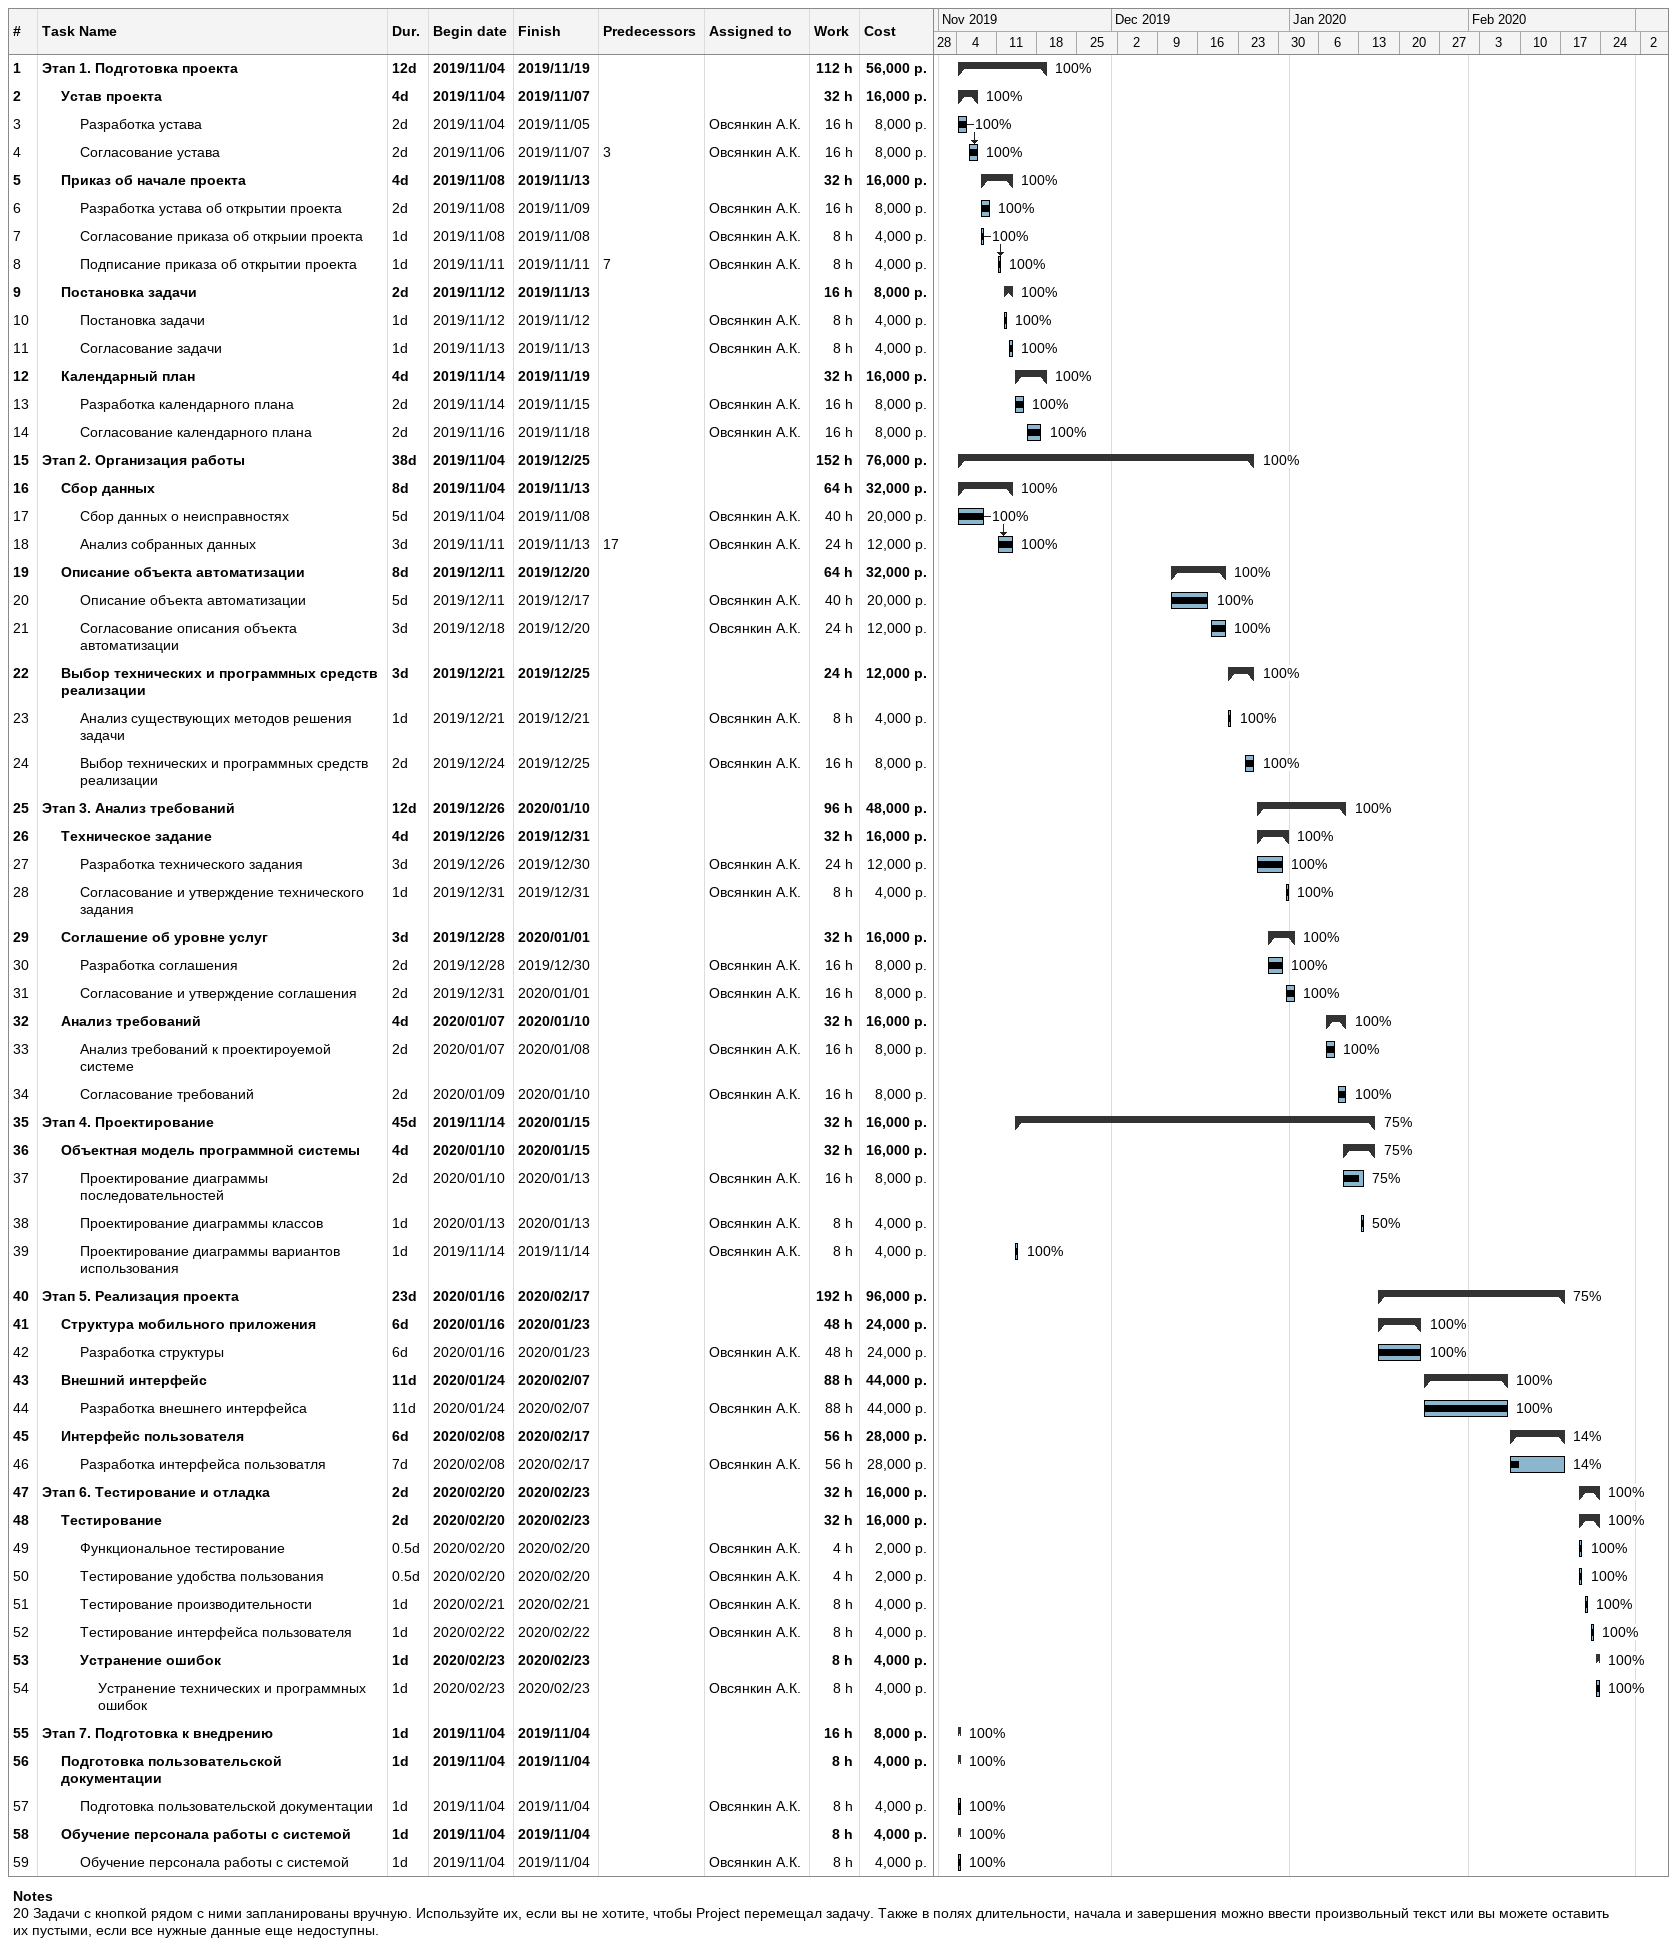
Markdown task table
| ID | Level | Task | Duration | Start | Finish | Predecessors | Resources | % complete | Work (h) | Cost (р.) |
|---|---|---|---|---|---|---|---|---|---|---|
| 1 | 1 | **Этап 1. Подготовка проекта** | 12d | 2019-11-04 | 2019-11-19 |  |  | 100 | 112 | 56000 |
| 2 | 2 | **Устав проекта** | 4d | 2019-11-04 | 2019-11-07 |  |  | 100 | 32 | 16000 |
| 3 | 3 | Разработка устава | 2d | 2019-11-04 | 2019-11-05 |  | Овсянкин А.К. | 100 | 16 | 8000 |
| 4 | 3 | Согласование устава | 2d | 2019-11-06 | 2019-11-07 | 3 | Овсянкин А.К. | 100 | 16 | 8000 |
| 5 | 2 | **Приказ об начале проекта** | 4d | 2019-11-08 | 2019-11-13 |  |  | 100 | 32 | 16000 |
| 6 | 3 | Разработка устава об открытии проекта | 2d | 2019-11-08 | 2019-11-09 |  | Овсянкин А.К. | 100 | 16 | 8000 |
| 7 | 3 | Согласование приказа об открыии проекта | 1d | 2019-11-08 | 2019-11-08 |  | Овсянкин А.К. | 100 | 8 | 4000 |
| 8 | 3 | Подписание приказа об открытии проекта | 1d | 2019-11-11 | 2019-11-11 | 7 | Овсянкин А.К. | 100 | 8 | 4000 |
| 9 | 2 | **Постановка задачи** | 2d | 2019-11-12 | 2019-11-13 |  |  | 100 | 16 | 8000 |
| 10 | 3 | Постановка задачи | 1d | 2019-11-12 | 2019-11-12 |  | Овсянкин А.К. | 100 | 8 | 4000 |
| 11 | 3 | Согласование задачи | 1d | 2019-11-13 | 2019-11-13 |  | Овсянкин А.К. | 100 | 8 | 4000 |
| 12 | 2 | **Календарный план** | 4d | 2019-11-14 | 2019-11-19 |  |  | 100 | 32 | 16000 |
| 13 | 3 | Разработка календарного плана | 2d | 2019-11-14 | 2019-11-15 |  | Овсянкин А.К. | 100 | 16 | 8000 |
| 14 | 3 | Согласование календарного плана | 2d | 2019-11-16 | 2019-11-18 |  | Овсянкин А.К. | 100 | 16 | 8000 |
| 15 | 1 | **Этап 2. Организация работы** | 38d | 2019-11-04 | 2019-12-25 |  |  | 100 | 152 | 76000 |
| 16 | 2 | **Сбор данных** | 8d | 2019-11-04 | 2019-11-13 |  |  | 100 | 64 | 32000 |
| 17 | 3 | Сбор данных о неисправностях | 5d | 2019-11-04 | 2019-11-08 |  | Овсянкин А.К. | 100 | 40 | 20000 |
| 18 | 3 | Анализ собранных данных | 3d | 2019-11-11 | 2019-11-13 | 17 | Овсянкин А.К. | 100 | 24 | 12000 |
| 19 | 2 | **Описание объекта автоматизации** | 8d | 2019-12-11 | 2019-12-20 |  |  | 100 | 64 | 32000 |
| 20 | 3 | Описание объекта автоматизации | 5d | 2019-12-11 | 2019-12-17 |  | Овсянкин А.К. | 100 | 40 | 20000 |
| 21 | 3 | Согласование описания объекта автоматизации | 3d | 2019-12-18 | 2019-12-20 |  | Овсянкин А.К. | 100 | 24 | 12000 |
| 22 | 2 | **Выбор технических и программных средств реализации** | 3d | 2019-12-21 | 2019-12-25 |  |  | 100 | 24 | 12000 |
| 23 | 3 | Анализ существующих методов решения задачи | 1d | 2019-12-21 | 2019-12-21 |  | Овсянкин А.К. | 100 | 8 | 4000 |
| 24 | 3 | Выбор технических и программных средств реализации | 2d | 2019-12-24 | 2019-12-25 |  | Овсянкин А.К. | 100 | 16 | 8000 |
| 25 | 1 | **Этап 3. Анализ требований** | 12d | 2019-12-26 | 2020-01-10 |  |  | 100 | 96 | 48000 |
| 26 | 2 | **Техническое задание** | 4d | 2019-12-26 | 2019-12-31 |  |  | 100 | 32 | 16000 |
| 27 | 3 | Разработка технического задания | 3d | 2019-12-26 | 2019-12-30 |  | Овсянкин А.К. | 100 | 24 | 12000 |
| 28 | 3 | Согласование и утверждение технического задания | 1d | 2019-12-31 | 2019-12-31 |  | Овсянкин А.К. | 100 | 8 | 4000 |
| 29 | 2 | **Соглашение об уровне услуг** | 3d | 2019-12-28 | 2020-01-01 |  |  | 100 | 32 | 16000 |
| 30 | 3 | Разработка соглашения | 2d | 2019-12-28 | 2019-12-30 |  | Овсянкин А.К. | 100 | 16 | 8000 |
| 31 | 3 | Согласование и утверждение соглашения | 2d | 2019-12-31 | 2020-01-01 |  | Овсянкин А.К. | 100 | 16 | 8000 |
| 32 | 2 | **Анализ требований** | 4d | 2020-01-07 | 2020-01-10 |  |  | 100 | 32 | 16000 |
| 33 | 3 | Анализ требований к проектироуемой системе | 2d | 2020-01-07 | 2020-01-08 |  | Овсянкин А.К. | 100 | 16 | 8000 |
| 34 | 3 | Согласование требований | 2d | 2020-01-09 | 2020-01-10 |  | Овсянкин А.К. | 100 | 16 | 8000 |
| 35 | 1 | **Этап 4. Проектирование** | 45d | 2019-11-14 | 2020-01-15 |  |  | 75 | 32 | 16000 |
| 36 | 2 | **Объектная модель программной системы** | 4d | 2020-01-10 | 2020-01-15 |  |  | 75 | 32 | 16000 |
| 37 | 3 | Проектирование диаграммы последовательностей | 2d | 2020-01-10 | 2020-01-13 |  | Овсянкин А.К. | 75 | 16 | 8000 |
| 38 | 3 | Проектирование диаграммы классов | 1d | 2020-01-13 | 2020-01-13 |  | Овсянкин А.К. | 50 | 8 | 4000 |
| 39 | 3 | Проектирование диаграммы вариантов использования | 1d | 2019-11-14 | 2019-11-14 |  | Овсянкин А.К. | 100 | 8 | 4000 |
| 40 | 1 | **Этап 5. Реализация проекта** | 23d | 2020-01-16 | 2020-02-17 |  |  | 75 | 192 | 96000 |
| 41 | 2 | **Структура мобильного приложения** | 6d | 2020-01-16 | 2020-01-23 |  |  | 100 | 48 | 24000 |
| 42 | 3 | Разработка структуры | 6d | 2020-01-16 | 2020-01-23 |  | Овсянкин А.К. | 100 | 48 | 24000 |
| 43 | 2 | **Внешний интерфейс** | 11d | 2020-01-24 | 2020-02-07 |  |  | 100 | 88 | 44000 |
| 44 | 3 | Разработка внешнего интерфейса | 11d | 2020-01-24 | 2020-02-07 |  | Овсянкин А.К. | 100 | 88 | 44000 |
| 45 | 2 | **Интерфейс пользователя** | 6d | 2020-02-08 | 2020-02-17 |  |  | 14 | 56 | 28000 |
| 46 | 3 | Разработка интерфейса пользоватля | 7d | 2020-02-08 | 2020-02-17 |  | Овсянкин А.К. | 14 | 56 | 28000 |
| 47 | 1 | **Этап 6. Тестирование и отладка** | 2d | 2020-02-20 | 2020-02-23 |  |  | 100 | 32 | 16000 |
| 48 | 2 | **Тестирование** | 2d | 2020-02-20 | 2020-02-23 |  |  | 100 | 32 | 16000 |
| 49 | 3 | Функциональное тестирование | 0.5d | 2020-02-20 | 2020-02-20 |  | Овсянкин А.К. | 100 | 4 | 2000 |
| 50 | 3 | Тестирование удобства пользования | 0.5d | 2020-02-20 | 2020-02-20 |  | Овсянкин А.К. | 100 | 4 | 2000 |
| 51 | 3 | Тестирование производительности | 1d | 2020-02-21 | 2020-02-21 |  | Овсянкин А.К. | 100 | 8 | 4000 |
| 52 | 3 | Тестирование интерфейса пользователя | 1d | 2020-02-22 | 2020-02-22 |  | Овсянкин А.К. | 100 | 8 | 4000 |
| 53 | 3 | **Устранение ошибок** | 1d | 2020-02-23 | 2020-02-23 |  |  | 100 | 8 | 4000 |
| 54 | 4 | Устранение технических и программных ошибок | 1d | 2020-02-23 | 2020-02-23 |  | Овсянкин А.К. | 100 | 8 | 4000 |
| 55 | 1 | **Этап 7. Подготовка к внедрению** | 1d | 2019-11-04 | 2019-11-04 |  |  | 100 | 16 | 8000 |
| 56 | 2 | **Подготовка пользовательской документации** | 1d | 2019-11-04 | 2019-11-04 |  |  | 100 | 8 | 4000 |
| 57 | 3 | Подготовка пользовательской документации | 1d | 2019-11-04 | 2019-11-04 |  | Овсянкин А.К. | 100 | 8 | 4000 |
| 58 | 2 | **Обучение персонала работы с системой** | 1d | 2019-11-04 | 2019-11-04 |  |  | 100 | 8 | 4000 |
| 59 | 3 | Обучение персонала работы с системой | 1d | 2019-11-04 | 2019-11-04 |  | Овсянкин А.К. | 100 | 8 | 4000 |

Notes
- 20: Задачи с кнопкой рядом с ними запланированы вручную. Используйте их, если вы не хотите, чтобы Project перемещал задачу. Также в полях длительности, начала и завершения можно ввести произвольный текст или вы можете оставить их пустыми, если все нужные данные еще недоступны.
